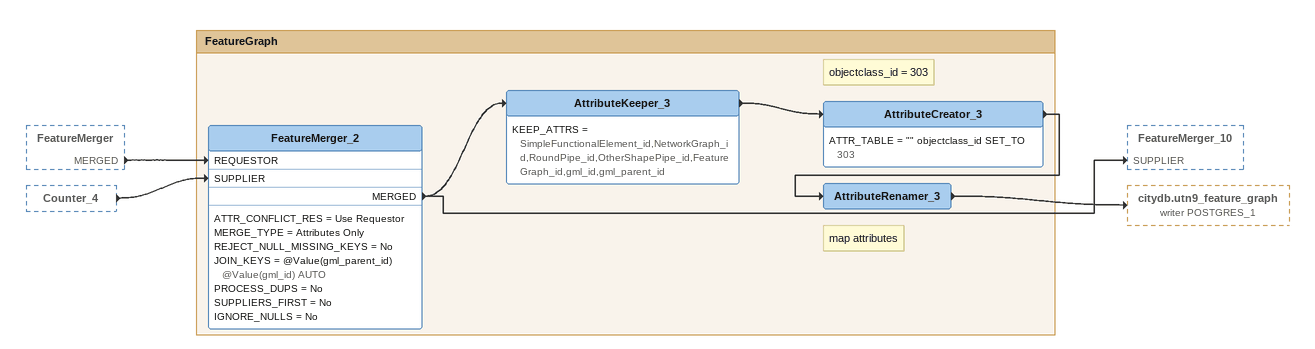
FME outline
FeatureMerger [outside]
    MERGED -> FeatureMerger_2 [REQUESTOR]
Counter_4 [outside]
    -> FeatureMerger_2 [SUPPLIER]

Bookmark: FeatureGraph
FeatureMerger_2
    ATTR_CONFLICT_RES = Use Requestor
    MERGE_TYPE = Attributes Only
    REJECT_NULL_MISSING_KEYS = No
    JOIN_KEYS = @Value(gml_parent_id) @Value(gml_id) AUTO
    PROCESS_DUPS = No
    SUPPLIERS_FIRST = No
    IGNORE_NULLS = No
    MERGED -> AttributeKeeper_3
    MERGED -> FeatureMerger_10 [SUPPLIER]
AttributeKeeper_3
    KEEP_ATTRS = SimpleFunctionalElement_id,NetworkGraph_id,RoundPipe_id,OtherShapePipe_id,FeatureGraph_id,gml_id,gml_parent_id
    -> AttributeCreator_3
Note: objectclass_id = 303
AttributeCreator_3
    ATTR_TABLE = "" objectclass_id SET_TO 303
    -> AttributeRenamer_3
Note: map attributes
AttributeRenamer_3
    -> citydb.utn9_feature_graph (writer POSTGRES_1)
